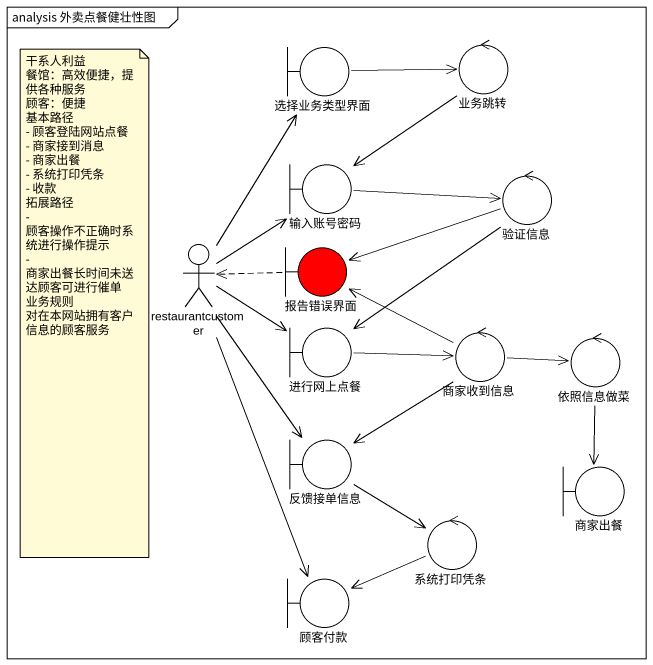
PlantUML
@startuml
mainframe analysis 外卖点餐健壮性图
boundary 选择业务类型界面
control 业务跳转
boundary 输入账号密码
control 验证信息
actor restaurantcustomer
boundary 报告错误界面 #FF0000
boundary 进行网上点餐
control 商家收到信息
control 依照信息做菜
boundary 反馈接单信息
boundary 商家出餐
control 系统打印凭条
boundary 顾客付款
选择业务类型界面 -right-> 业务跳转
业务跳转 --> 输入账号密码
输入账号密码 -right-> 验证信息
验证信息 -left-> 报告错误界面
验证信息 --> 进行网上点餐
restaurantcustomer -up-> 选择业务类型界面
restaurantcustomer -up-> 输入账号密码
restaurantcustomer -right-> 进行网上点餐
restaurantcustomer --> 反馈接单信息
restaurantcustomer --> 顾客付款
报告错误界面 .left.> restaurantcustomer
进行网上点餐 -right-> 商家收到信息
商家收到信息 -left-> 报告错误界面
商家收到信息 -right-> 依照信息做菜
商家收到信息 --> 反馈接单信息
依照信息做菜 --> 商家出餐
反馈接单信息 --> 系统打印凭条
系统打印凭条 -left-> 顾客付款
note as N1
  干系人利益
  餐馆：高效便捷，提供各种服务
  顾客：便捷
  基本路径
  - 顾客登陆网站点餐
  - 商家接到消息
  - 商家出餐
  - 系统打印凭条
  - 收款
  拓展路径
  - 顾客操作不正确时系统进行操作提示
  - 商家出餐长时间未送达顾客可进行催单
  业务规则
  对在本网站拥有客户信息的顾客服务
end note
@enduml
